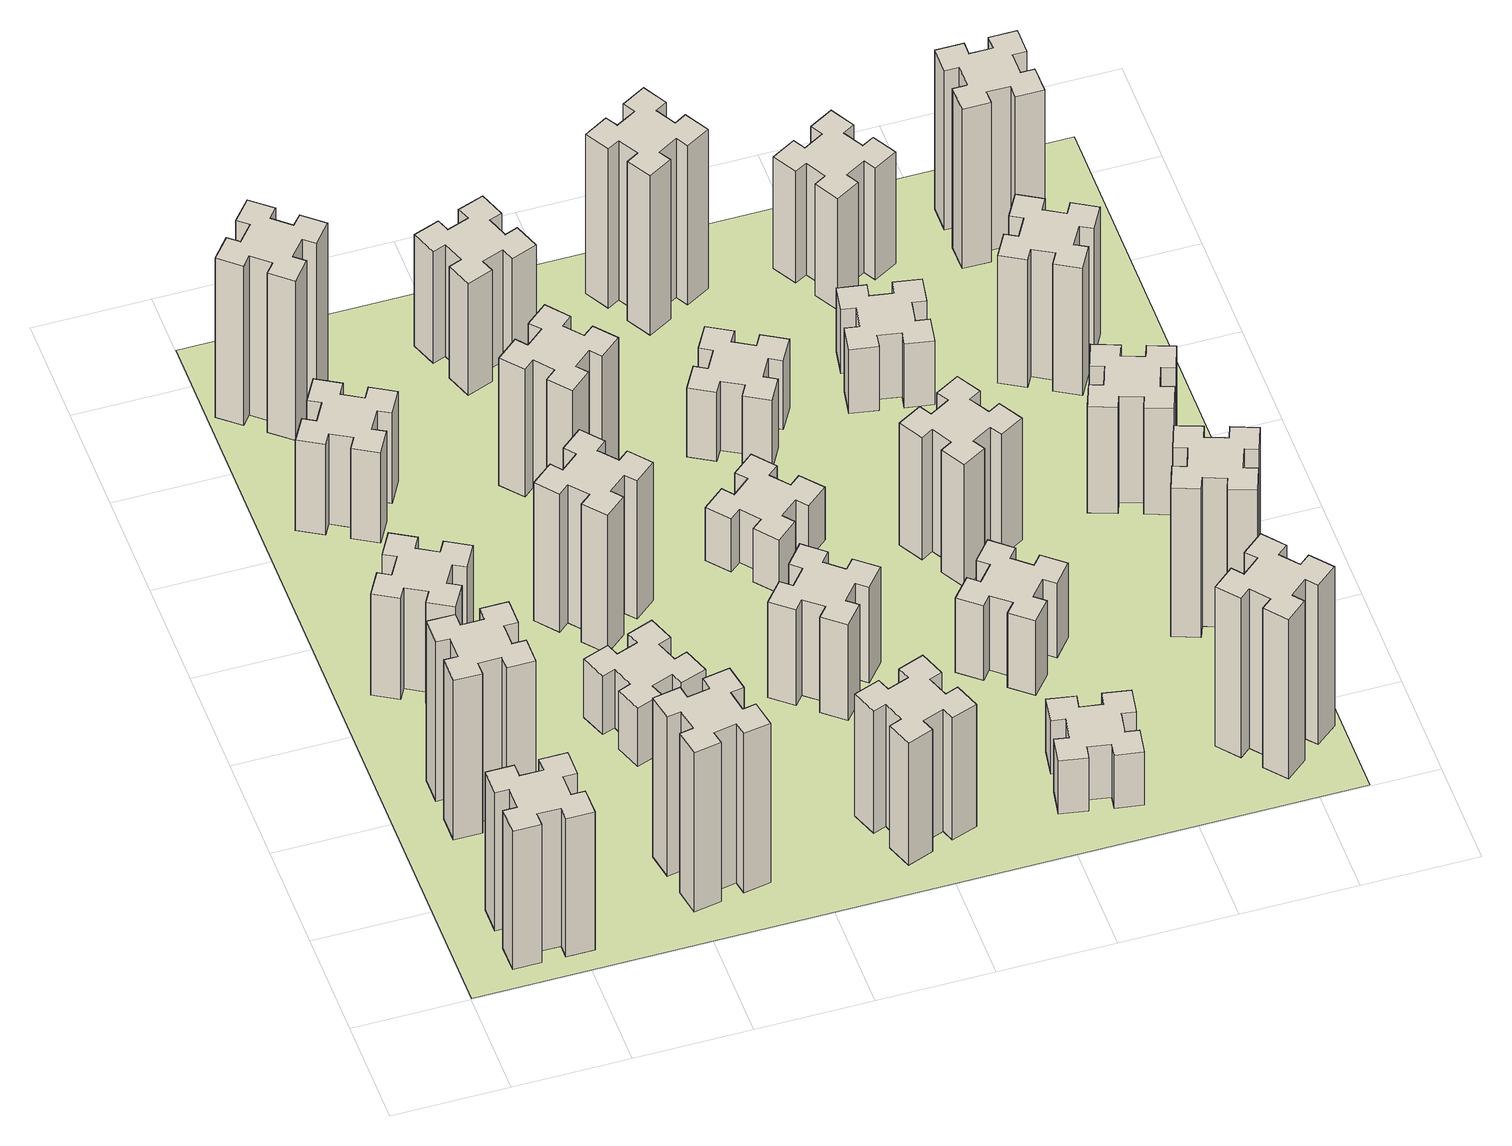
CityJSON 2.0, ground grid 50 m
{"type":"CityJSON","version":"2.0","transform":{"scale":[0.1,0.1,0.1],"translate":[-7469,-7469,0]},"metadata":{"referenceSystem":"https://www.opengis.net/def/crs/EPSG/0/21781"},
"CityObjects":{
"building1":{"type":"Building","attributes":{"class":"1000","function":"1000","usage":"1000","yearOfConstruction":2016,"roofType":"1000","measuredHeight":78,"storeysAboveGround":30,"storeysBelowGround":0},"geometry":[{"type":"Solid","lod":"1","boundaries":[[[[0,1,2,3,4,5,6,7,8,9,10,11,12,13,14,15,16,17,18,19]],[[17,16,20,21]],[[16,15,22,20]],[[15,14,23,22]],[[14,13,24,23]],[[13,12,25,24]],[[12,11,26,25]],[[11,10,27,26]],[[10,9,28,27]],[[9,8,29,28]],[[8,7,30,29]],[[7,6,31,30]],[[6,5,32,31]],[[5,4,33,32]],[[4,3,34,33]],[[3,2,35,34]],[[2,1,36,35]],[[1,0,37,36]],[[0,19,38,37]],[[19,18,39,38]],[[18,17,21,39]],[[24,25,26,27,28,29,30,31,32,33,34,35,36,37,38,39,21,20,22,23]]]]}]},
"building2":{"type":"Building","attributes":{"class":"1000","function":"1000","usage":"1000","yearOfConstruction":2016,"roofType":"1000","measuredHeight":90,"storeysAboveGround":30,"storeysBelowGround":0},"geometry":[{"type":"Solid","lod":"1","boundaries":[[[[40,41,42,43,44,45,46,47,48,49,50,51,52,53,54,55,56,57,58,59]],[[57,56,60,61]],[[56,55,62,60]],[[55,54,63,62]],[[54,53,64,63]],[[53,52,65,64]],[[52,51,66,65]],[[51,50,67,66]],[[50,49,68,67]],[[49,48,69,68]],[[48,47,70,69]],[[47,46,71,70]],[[46,45,72,71]],[[45,44,73,72]],[[44,43,74,73]],[[43,42,75,74]],[[42,41,76,75]],[[41,40,77,76]],[[40,59,78,77]],[[59,58,79,78]],[[58,57,61,79]],[[64,65,66,67,68,69,70,71,72,73,74,75,76,77,78,79,61,60,62,63]]]]}]},
"building3":{"type":"Building","attributes":{"class":"1000","function":"1000","usage":"1000","yearOfConstruction":2016,"roofType":"1000","measuredHeight":57,"storeysAboveGround":30,"storeysBelowGround":0},"geometry":[{"type":"Solid","lod":"1","boundaries":[[[[80,81,82,83,84,85,86,87,88,89,90,91,92,93,94,95,96,97,98,99]],[[97,96,100,101]],[[96,95,102,100]],[[95,94,103,102]],[[94,93,104,103]],[[93,92,105,104]],[[92,91,106,105]],[[91,90,107,106]],[[90,89,108,107]],[[89,88,109,108]],[[88,87,110,109]],[[87,86,111,110]],[[86,85,112,111]],[[85,84,113,112]],[[84,83,114,113]],[[83,82,115,114]],[[82,81,116,115]],[[81,80,117,116]],[[80,99,118,117]],[[99,98,119,118]],[[98,97,101,119]],[[104,105,106,107,108,109,110,111,112,113,114,115,116,117,118,119,101,100,102,103]]]]}]},
"building4":{"type":"Building","attributes":{"class":"1000","function":"1000","usage":"1000","yearOfConstruction":2016,"roofType":"1000","measuredHeight":51,"storeysAboveGround":30,"storeysBelowGround":0},"geometry":[{"type":"Solid","lod":"1","boundaries":[[[[120,121,122,123,124,125,126,127,128,129,130,131,132,133,134,135,136,137,138,139]],[[137,136,140,141]],[[136,135,142,140]],[[135,134,143,142]],[[134,133,144,143]],[[133,132,145,144]],[[132,131,146,145]],[[131,130,147,146]],[[130,129,148,147]],[[129,128,149,148]],[[128,127,150,149]],[[127,126,151,150]],[[126,125,152,151]],[[125,124,153,152]],[[124,123,154,153]],[[123,122,155,154]],[[122,121,156,155]],[[121,120,157,156]],[[120,139,158,157]],[[139,138,159,158]],[[138,137,141,159]],[[144,145,146,147,148,149,150,151,152,153,154,155,156,157,158,159,141,140,142,143]]]]}]},
"building5":{"type":"Building","attributes":{"class":"1000","function":"1000","usage":"1000","yearOfConstruction":2016,"roofType":"1000","measuredHeight":90,"storeysAboveGround":30,"storeysBelowGround":0},"geometry":[{"type":"Solid","lod":"1","boundaries":[[[[160,161,162,163,164,165,166,167,168,169,170,171,172,173,174,175,176,177,178,179]],[[177,176,180,181]],[[176,175,182,180]],[[175,174,183,182]],[[174,173,184,183]],[[173,172,185,184]],[[172,171,186,185]],[[171,170,187,186]],[[170,169,188,187]],[[169,168,189,188]],[[168,167,190,189]],[[167,166,191,190]],[[166,165,192,191]],[[165,164,193,192]],[[164,163,194,193]],[[163,162,195,194]],[[162,161,196,195]],[[161,160,197,196]],[[160,179,198,197]],[[179,178,199,198]],[[178,177,181,199]],[[184,185,186,187,188,189,190,191,192,193,194,195,196,197,198,199,181,180,182,183]]]]}]},
"building6":{"type":"Building","attributes":{"class":"1000","function":"1000","usage":"1000","yearOfConstruction":2016,"roofType":"1000","measuredHeight":90,"storeysAboveGround":30,"storeysBelowGround":0},"geometry":[{"type":"Solid","lod":"1","boundaries":[[[[200,201,202,203,204,205,206,207,208,209,210,211,212,213,214,215,216,217,218,219]],[[217,216,220,221]],[[216,215,222,220]],[[215,214,223,222]],[[214,213,224,223]],[[213,212,225,224]],[[212,211,226,225]],[[211,210,227,226]],[[210,209,228,227]],[[209,208,229,228]],[[208,207,230,229]],[[207,206,231,230]],[[206,205,232,231]],[[205,204,233,232]],[[204,203,234,233]],[[203,202,235,234]],[[202,201,236,235]],[[201,200,237,236]],[[200,219,238,237]],[[219,218,239,238]],[[218,217,221,239]],[[224,225,226,227,228,229,230,231,232,233,234,235,236,237,238,239,221,220,222,223]]]]}]},
"building7":{"type":"Building","attributes":{"class":"1000","function":"1000","usage":"1000","yearOfConstruction":2016,"roofType":"1000","measuredHeight":33,"storeysAboveGround":30,"storeysBelowGround":0},"geometry":[{"type":"Solid","lod":"1","boundaries":[[[[240,241,242,243,244,245,246,247,248,249,250,251,252,253,254,255,256,257,258,259]],[[257,256,260,261]],[[256,255,262,260]],[[255,254,263,262]],[[254,253,264,263]],[[253,252,265,264]],[[252,251,266,265]],[[251,250,267,266]],[[250,249,268,267]],[[249,248,269,268]],[[248,247,270,269]],[[247,246,271,270]],[[246,245,272,271]],[[245,244,273,272]],[[244,243,274,273]],[[243,242,275,274]],[[242,241,276,275]],[[241,240,277,276]],[[240,259,278,277]],[[259,258,279,278]],[[258,257,261,279]],[[264,265,266,267,268,269,270,271,272,273,274,275,276,277,278,279,261,260,262,263]]]]}]},
"building8":{"type":"Building","attributes":{"class":"1000","function":"1000","usage":"1000","yearOfConstruction":2016,"roofType":"1000","measuredHeight":78,"storeysAboveGround":30,"storeysBelowGround":0},"geometry":[{"type":"Solid","lod":"1","boundaries":[[[[280,281,282,283,284,285,286,287,288,289,290,291,292,293,294,295,296,297,298,299]],[[297,296,300,301]],[[296,295,302,300]],[[295,294,303,302]],[[294,293,304,303]],[[293,292,305,304]],[[292,291,306,305]],[[291,290,307,306]],[[290,289,308,307]],[[289,288,309,308]],[[288,287,310,309]],[[287,286,311,310]],[[286,285,312,311]],[[285,284,313,312]],[[284,283,314,313]],[[283,282,315,314]],[[282,281,316,315]],[[281,280,317,316]],[[280,299,318,317]],[[299,298,319,318]],[[298,297,301,319]],[[304,305,306,307,308,309,310,311,312,313,314,315,316,317,318,319,301,300,302,303]]]]}]},
"building9":{"type":"Building","attributes":{"class":"1000","function":"1000","usage":"1000","yearOfConstruction":2016,"roofType":"1000","measuredHeight":72,"storeysAboveGround":30,"storeysBelowGround":0},"geometry":[{"type":"Solid","lod":"1","boundaries":[[[[320,321,322,323,324,325,326,327,328,329,330,331,332,333,334,335,336,337,338,339]],[[337,336,340,341]],[[336,335,342,340]],[[335,334,343,342]],[[334,333,344,343]],[[333,332,345,344]],[[332,331,346,345]],[[331,330,347,346]],[[330,329,348,347]],[[329,328,349,348]],[[328,327,350,349]],[[327,326,351,350]],[[326,325,352,351]],[[325,324,353,352]],[[324,323,354,353]],[[323,322,355,354]],[[322,321,356,355]],[[321,320,357,356]],[[320,339,358,357]],[[339,338,359,358]],[[338,337,341,359]],[[344,345,346,347,348,349,350,351,352,353,354,355,356,357,358,359,341,340,342,343]]]]}]},
"building10":{"type":"Building","attributes":{"class":"1000","function":"1000","usage":"1000","yearOfConstruction":2016,"roofType":"1000","measuredHeight":69,"storeysAboveGround":30,"storeysBelowGround":0},"geometry":[{"type":"Solid","lod":"1","boundaries":[[[[360,361,362,363,364,365,366,367,368,369,370,371,372,373,374,375,376,377,378,379]],[[377,376,380,381]],[[376,375,382,380]],[[375,374,383,382]],[[374,373,384,383]],[[373,372,385,384]],[[372,371,386,385]],[[371,370,387,386]],[[370,369,388,387]],[[369,368,389,388]],[[368,367,390,389]],[[367,366,391,390]],[[366,365,392,391]],[[365,364,393,392]],[[364,363,394,393]],[[363,362,395,394]],[[362,361,396,395]],[[361,360,397,396]],[[360,379,398,397]],[[379,378,399,398]],[[378,377,381,399]],[[384,385,386,387,388,389,390,391,392,393,394,395,396,397,398,399,381,380,382,383]]]]}]},
"building11":{"type":"Building","attributes":{"class":"1000","function":"1000","usage":"1000","yearOfConstruction":2016,"roofType":"1000","measuredHeight":63,"storeysAboveGround":30,"storeysBelowGround":0},"geometry":[{"type":"Solid","lod":"1","boundaries":[[[[400,401,402,403,404,405,406,407,408,409,410,411,412,413,414,415,416,417,418,419]],[[417,416,420,421]],[[416,415,422,420]],[[415,414,423,422]],[[414,413,424,423]],[[413,412,425,424]],[[412,411,426,425]],[[411,410,427,426]],[[410,409,428,427]],[[409,408,429,428]],[[408,407,430,429]],[[407,406,431,430]],[[406,405,432,431]],[[405,404,433,432]],[[404,403,434,433]],[[403,402,435,434]],[[402,401,436,435]],[[401,400,437,436]],[[400,419,438,437]],[[419,418,439,438]],[[418,417,421,439]],[[424,425,426,427,428,429,430,431,432,433,434,435,436,437,438,439,421,420,422,423]]]]}]},
"building12":{"type":"Building","attributes":{"class":"1000","function":"1000","usage":"1000","yearOfConstruction":2016,"roofType":"1000","measuredHeight":54,"storeysAboveGround":30,"storeysBelowGround":0},"geometry":[{"type":"Solid","lod":"1","boundaries":[[[[440,441,442,443,444,445,446,447,448,449,450,451,452,453,454,455,456,457,458,459]],[[457,456,460,461]],[[456,455,462,460]],[[455,454,463,462]],[[454,453,464,463]],[[453,452,465,464]],[[452,451,466,465]],[[451,450,467,466]],[[450,449,468,467]],[[449,448,469,468]],[[448,447,470,469]],[[447,446,471,470]],[[446,445,472,471]],[[445,444,473,472]],[[444,443,474,473]],[[443,442,475,474]],[[442,441,476,475]],[[441,440,477,476]],[[440,459,478,477]],[[459,458,479,478]],[[458,457,461,479]],[[464,465,466,467,468,469,470,471,472,473,474,475,476,477,478,479,461,460,462,463]]]]}]},
"building13":{"type":"Building","attributes":{"class":"1000","function":"1000","usage":"1000","yearOfConstruction":2016,"roofType":"1000","measuredHeight":30,"storeysAboveGround":30,"storeysBelowGround":0},"geometry":[{"type":"Solid","lod":"1","boundaries":[[[[480,481,482,483,484,485,486,487,488,489,490,491,492,493,494,495,496,497,498,499]],[[497,496,500,501]],[[496,495,502,500]],[[495,494,503,502]],[[494,493,504,503]],[[493,492,505,504]],[[492,491,506,505]],[[491,490,507,506]],[[490,489,508,507]],[[489,488,509,508]],[[488,487,510,509]],[[487,486,511,510]],[[486,485,512,511]],[[485,484,513,512]],[[484,483,514,513]],[[483,482,515,514]],[[482,481,516,515]],[[481,480,517,516]],[[480,499,518,517]],[[499,498,519,518]],[[498,497,501,519]],[[504,505,506,507,508,509,510,511,512,513,514,515,516,517,518,519,501,500,502,503]]]]}]},
"building14":{"type":"Building","attributes":{"class":"1000","function":"1000","usage":"1000","yearOfConstruction":2016,"roofType":"1000","measuredHeight":39,"storeysAboveGround":30,"storeysBelowGround":0},"geometry":[{"type":"Solid","lod":"1","boundaries":[[[[520,521,522,523,524,525,526,527,528,529,530,531,532,533,534,535,536,537,538,539]],[[537,536,540,541]],[[536,535,542,540]],[[535,534,543,542]],[[534,533,544,543]],[[533,532,545,544]],[[532,531,546,545]],[[531,530,547,546]],[[530,529,548,547]],[[529,528,549,548]],[[528,527,550,549]],[[527,526,551,550]],[[526,525,552,551]],[[525,524,553,552]],[[524,523,554,553]],[[523,522,555,554]],[[522,521,556,555]],[[521,520,557,556]],[[520,539,558,557]],[[539,538,559,558]],[[538,537,541,559]],[[544,545,546,547,548,549,550,551,552,553,554,555,556,557,558,559,541,540,542,543]]]]}]},
"building15":{"type":"Building","attributes":{"class":"1000","function":"1000","usage":"1000","yearOfConstruction":2016,"roofType":"1000","measuredHeight":30,"storeysAboveGround":30,"storeysBelowGround":0},"geometry":[{"type":"Solid","lod":"1","boundaries":[[[[560,561,562,563,564,565,566,567,568,569,570,571,572,573,574,575,576,577,578,579]],[[577,576,580,581]],[[576,575,582,580]],[[575,574,583,582]],[[574,573,584,583]],[[573,572,585,584]],[[572,571,586,585]],[[571,570,587,586]],[[570,569,588,587]],[[569,568,589,588]],[[568,567,590,589]],[[567,566,591,590]],[[566,565,592,591]],[[565,564,593,592]],[[564,563,594,593]],[[563,562,595,594]],[[562,561,596,595]],[[561,560,597,596]],[[560,579,598,597]],[[579,578,599,598]],[[578,577,581,599]],[[584,585,586,587,588,589,590,591,592,593,594,595,596,597,598,599,581,580,582,583]]]]}]},
"building16":{"type":"Building","attributes":{"class":"1000","function":"1000","usage":"1000","yearOfConstruction":2016,"roofType":"1000","measuredHeight":90,"storeysAboveGround":30,"storeysBelowGround":0},"geometry":[{"type":"Solid","lod":"1","boundaries":[[[[600,601,602,603,604,605,606,607,608,609,610,611,612,613,614,615,616,617,618,619]],[[617,616,620,621]],[[616,615,622,620]],[[615,614,623,622]],[[614,613,624,623]],[[613,612,625,624]],[[612,611,626,625]],[[611,610,627,626]],[[610,609,628,627]],[[609,608,629,628]],[[608,607,630,629]],[[607,606,631,630]],[[606,605,632,631]],[[605,604,633,632]],[[604,603,634,633]],[[603,602,635,634]],[[602,601,636,635]],[[601,600,637,636]],[[600,619,638,637]],[[619,618,639,638]],[[618,617,621,639]],[[624,625,626,627,628,629,630,631,632,633,634,635,636,637,638,639,621,620,622,623]]]]}]},
"building17":{"type":"Building","attributes":{"class":"1000","function":"1000","usage":"1000","yearOfConstruction":2016,"roofType":"1000","measuredHeight":42,"storeysAboveGround":30,"storeysBelowGround":0},"geometry":[{"type":"Solid","lod":"1","boundaries":[[[[640,641,642,643,644,645,646,647,648,649,650,651,652,653,654,655,656,657,658,659]],[[657,656,660,661]],[[656,655,662,660]],[[655,654,663,662]],[[654,653,664,663]],[[653,652,665,664]],[[652,651,666,665]],[[651,650,667,666]],[[650,649,668,667]],[[649,648,669,668]],[[648,647,670,669]],[[647,646,671,670]],[[646,645,672,671]],[[645,644,673,672]],[[644,643,674,673]],[[643,642,675,674]],[[642,641,676,675]],[[641,640,677,676]],[[640,659,678,677]],[[659,658,679,678]],[[658,657,661,679]],[[664,665,666,667,668,669,670,671,672,673,674,675,676,677,678,679,661,660,662,663]]]]}]},
"building18":{"type":"Building","attributes":{"class":"1000","function":"1000","usage":"1000","yearOfConstruction":2016,"roofType":"1000","measuredHeight":69,"storeysAboveGround":30,"storeysBelowGround":0},"geometry":[{"type":"Solid","lod":"1","boundaries":[[[[680,681,682,683,684,685,686,687,688,689,690,691,692,693,694,695,696,697,698,699]],[[697,696,700,701]],[[696,695,702,700]],[[695,694,703,702]],[[694,693,704,703]],[[693,692,705,704]],[[692,691,706,705]],[[691,690,707,706]],[[690,689,708,707]],[[689,688,709,708]],[[688,687,710,709]],[[687,686,711,710]],[[686,685,712,711]],[[685,684,713,712]],[[684,683,714,713]],[[683,682,715,714]],[[682,681,716,715]],[[681,680,717,716]],[[680,699,718,717]],[[699,698,719,718]],[[698,697,701,719]],[[704,705,706,707,708,709,710,711,712,713,714,715,716,717,718,719,701,700,702,703]]]]}]},
"building19":{"type":"Building","attributes":{"class":"1000","function":"1000","usage":"1000","yearOfConstruction":2016,"roofType":"1000","measuredHeight":36,"storeysAboveGround":30,"storeysBelowGround":0},"geometry":[{"type":"Solid","lod":"1","boundaries":[[[[720,721,722,723,724,725,726,727,728,729,730,731,732,733,734,735,736,737,738,739]],[[737,736,740,741]],[[736,735,742,740]],[[735,734,743,742]],[[734,733,744,743]],[[733,732,745,744]],[[732,731,746,745]],[[731,730,747,746]],[[730,729,748,747]],[[729,728,749,748]],[[728,727,750,749]],[[727,726,751,750]],[[726,725,752,751]],[[725,724,753,752]],[[724,723,754,753]],[[723,722,755,754]],[[722,721,756,755]],[[721,720,757,756]],[[720,739,758,757]],[[739,738,759,758]],[[738,737,741,759]],[[744,745,746,747,748,749,750,751,752,753,754,755,756,757,758,759,741,740,742,743]]]]}]},
"building20":{"type":"Building","attributes":{"class":"1000","function":"1000","usage":"1000","yearOfConstruction":2016,"roofType":"1000","measuredHeight":90,"storeysAboveGround":30,"storeysBelowGround":0},"geometry":[{"type":"Solid","lod":"1","boundaries":[[[[760,761,762,763,764,765,766,767,768,769,770,771,772,773,774,775,776,777,778,779]],[[777,776,780,781]],[[776,775,782,780]],[[775,774,783,782]],[[774,773,784,783]],[[773,772,785,784]],[[772,771,786,785]],[[771,770,787,786]],[[770,769,788,787]],[[769,768,789,788]],[[768,767,790,789]],[[767,766,791,790]],[[766,765,792,791]],[[765,764,793,792]],[[764,763,794,793]],[[763,762,795,794]],[[762,761,796,795]],[[761,760,797,796]],[[760,779,798,797]],[[779,778,799,798]],[[778,777,781,799]],[[784,785,786,787,788,789,790,791,792,793,794,795,796,797,798,799,781,780,782,783]]]]}]},
"building21":{"type":"Building","attributes":{"class":"1000","function":"1000","usage":"1000","yearOfConstruction":2016,"roofType":"1000","measuredHeight":63,"storeysAboveGround":30,"storeysBelowGround":0},"geometry":[{"type":"Solid","lod":"1","boundaries":[[[[800,801,802,803,804,805,806,807,808,809,810,811,812,813,814,815,816,817,818,819]],[[817,816,820,821]],[[816,815,822,820]],[[815,814,823,822]],[[814,813,824,823]],[[813,812,825,824]],[[812,811,826,825]],[[811,810,827,826]],[[810,809,828,827]],[[809,808,829,828]],[[808,807,830,829]],[[807,806,831,830]],[[806,805,832,831]],[[805,804,833,832]],[[804,803,834,833]],[[803,802,835,834]],[[802,801,836,835]],[[801,800,837,836]],[[800,819,838,837]],[[819,818,839,838]],[[818,817,821,839]],[[824,825,826,827,828,829,830,831,832,833,834,835,836,837,838,839,821,820,822,823]]]]}]},
"building22":{"type":"Building","attributes":{"class":"1000","function":"1000","usage":"1000","yearOfConstruction":2016,"roofType":"1000","measuredHeight":84,"storeysAboveGround":30,"storeysBelowGround":0},"geometry":[{"type":"Solid","lod":"1","boundaries":[[[[840,841,842,843,844,845,846,847,848,849,850,851,852,853,854,855,856,857,858,859]],[[857,856,860,861]],[[856,855,862,860]],[[855,854,863,862]],[[854,853,864,863]],[[853,852,865,864]],[[852,851,866,865]],[[851,850,867,866]],[[850,849,868,867]],[[849,848,869,868]],[[848,847,870,869]],[[847,846,871,870]],[[846,845,872,871]],[[845,844,873,872]],[[844,843,874,873]],[[843,842,875,874]],[[842,841,876,875]],[[841,840,877,876]],[[840,859,878,877]],[[859,858,879,878]],[[858,857,861,879]],[[864,865,866,867,868,869,870,871,872,873,874,875,876,877,878,879,861,860,862,863]]]]}]},
"building23":{"type":"Building","attributes":{"class":"1000","function":"1000","usage":"1000","yearOfConstruction":2016,"roofType":"1000","measuredHeight":60,"storeysAboveGround":30,"storeysBelowGround":0},"geometry":[{"type":"Solid","lod":"1","boundaries":[[[[880,881,882,883,884,885,886,887,888,889,890,891,892,893,894,895,896,897,898,899]],[[897,896,900,901]],[[896,895,902,900]],[[895,894,903,902]],[[894,893,904,903]],[[893,892,905,904]],[[892,891,906,905]],[[891,890,907,906]],[[890,889,908,907]],[[889,888,909,908]],[[888,887,910,909]],[[887,886,911,910]],[[886,885,912,911]],[[885,884,913,912]],[[884,883,914,913]],[[883,882,915,914]],[[882,881,916,915]],[[881,880,917,916]],[[880,899,918,917]],[[899,898,919,918]],[[898,897,901,919]],[[904,905,906,907,908,909,910,911,912,913,914,915,916,917,918,919,901,900,902,903]]]]}]},
"building24":{"type":"Building","attributes":{"class":"1000","function":"1000","usage":"1000","yearOfConstruction":2016,"roofType":"1000","measuredHeight":72,"storeysAboveGround":30,"storeysBelowGround":0},"geometry":[{"type":"Solid","lod":"1","boundaries":[[[[920,921,922,923,924,925,926,927,928,929,930,931,932,933,934,935,936,937,938,939]],[[937,936,940,941]],[[936,935,942,940]],[[935,934,943,942]],[[934,933,944,943]],[[933,932,945,944]],[[932,931,946,945]],[[931,930,947,946]],[[930,929,948,947]],[[929,928,949,948]],[[928,927,950,949]],[[927,926,951,950]],[[926,925,952,951]],[[925,924,953,952]],[[924,923,954,953]],[[923,922,955,954]],[[922,921,956,955]],[[921,920,957,956]],[[920,939,958,957]],[[939,938,959,958]],[[938,937,941,959]],[[944,945,946,947,948,949,950,951,952,953,954,955,956,957,958,959,941,940,942,943]]]]}]},
"building25":{"type":"Building","attributes":{"class":"1000","function":"1000","usage":"1000","yearOfConstruction":2016,"roofType":"1000","measuredHeight":90,"storeysAboveGround":30,"storeysBelowGround":0},"geometry":[{"type":"Solid","lod":"1","boundaries":[[[[960,961,962,963,964,965,966,967,968,969,970,971,972,973,974,975,976,977,978,979]],[[977,976,980,981]],[[976,975,982,980]],[[975,974,983,982]],[[974,973,984,983]],[[973,972,985,984]],[[972,971,986,985]],[[971,970,987,986]],[[970,969,988,987]],[[969,968,989,988]],[[968,967,990,989]],[[967,966,991,990]],[[966,965,992,991]],[[965,964,993,992]],[[964,963,994,993]],[[963,962,995,994]],[[962,961,996,995]],[[961,960,997,996]],[[960,979,998,997]],[[979,978,999,998]],[[978,977,981,999]],[[984,985,986,987,988,989,990,991,992,993,994,995,996,997,998,999,981,980,982,983]]]]}]},
"landuse1":{"type":"LandUse","attributes":{"name":"plot1","function":"1010"},"geometry":[{"type":"MultiSurface","lod":"1","boundaries":[[[1000,1001,1002,1003]]]}]}
},
"vertices":[
[265,325,0],[265,225,0],[205,225,0],[205,105,0],[325,105,0],[325,165,0],[425,165,0],[425,105,0],[545,105,0],[545,225,0],[485,225,0],[485,325,0],[545,325,0],[545,445,0],[425,445,0],[425,385,0],[325,385,0],[325,445,0],[205,445,0],[205,325,0],[325,385,780],[325,445,780],[425,385,780],[425,445,780],[545,445,780],[545,325,780],[485,325,780],[485,225,780],[545,225,780],[545,105,780],[425,105,780],[425,165,780],[325,165,780],[325,105,780],[205,105,780],[205,225,780],[265,225,780],[265,325,780],[205,325,780],[205,445,780],
[265,1065,0],[265,965,0],[205,965,0],[205,845,0],[325,845,0],[325,905,0],[425,905,0],[425,845,0],[545,845,0],[545,965,0],[485,965,0],[485,1065,0],[545,1065,0],[545,1185,0],[425,1185,0],[425,1125,0],[325,1125,0],[325,1185,0],[205,1185,0],[205,1065,0],[325,1125,900],[325,1185,900],[425,1125,900],[425,1185,900],[545,1185,900],[545,1065,900],[485,1065,900],[485,965,900],[545,965,900],[545,845,900],[425,845,900],[425,905,900],[325,905,900],[325,845,900],[205,845,900],[205,965,900],[265,965,900],[265,1065,900],[205,1065,900],[205,1185,900],
[474,1826,0],[387,1876,0],[417,1928,0],[313,1988,0],[253,1884,0],[305,1854,0],[255,1767,0],[203,1797,0],[143,1693,0],[247,1633,0],[277,1685,0],[364,1635,0],[334,1583,0],[438,1523,0],[498,1627,0],[446,1657,0],[496,1744,0],[548,1714,0],[608,1818,0],[504,1878,0],[496,1744,570],[548,1714,570],[446,1657,570],[498,1627,570],[438,1523,570],[334,1583,570],[364,1635,570],[277,1685,570],[247,1633,570],[143,1693,570],[203,1797,570],[255,1767,570],[305,1854,570],[253,1884,570],[313,1988,570],[417,1928,570],[387,1876,570],[474,1826,570],[504,1878,570],[608,1818,570],
[446,2597,0],[496,2684,0],[548,2654,0],[608,2758,0],[504,2818,0],[474,2766,0],[387,2816,0],[417,2868,0],[313,2928,0],[253,2824,0],[305,2794,0],[255,2707,0],[203,2737,0],[143,2633,0],[247,2573,0],[277,2625,0],[364,2575,0],[334,2523,0],[438,2463,0],[498,2567,0],[364,2575,510],[334,2523,510],[277,2625,510],[247,2573,510],[143,2633,510],[203,2737,510],[255,2707,510],[305,2794,510],[253,2824,510],[313,2928,510],[417,2868,510],[387,2816,510],[474,2766,510],[504,2818,510],[608,2758,510],[548,2654,510],[496,2684,510],[446,2597,510],[498,2567,510],[438,2463,510],
[1085,258,0],[1184,276,0],[1194,217,0],[1312,237,0],[1291,356,0],[1232,345,0],[1215,444,0],[1274,454,0],[1253,572,0],[1135,551,0],[1145,492,0],[1047,475,0],[1037,534,0],[918,513,0],[939,395,0],[998,405,0],[1016,307,0],[957,297,0],[977,178,0],[1096,199,0],[1016,307,900],[957,297,900],[998,405,900],[939,395,900],[918,513,900],[1037,534,900],[1047,475,900],[1145,492,900],[1135,551,900],[1253,572,900],[1274,454,900],[1215,444,900],[1232,345,900],[1291,356,900],[1312,237,900],[1194,217,900],[1184,276,900],[1085,258,900],[1096,199,900],[977,178,900],
[384,3387,0],[308,3452,0],[346,3498,0],[254,3575,0],[177,3483,0],[223,3444,0],[159,3368,0],[113,3406,0],[36,3314,0],[128,3237,0],[166,3283,0],[243,3219,0],[204,3173,0],[296,3096,0],[373,3188,0],[327,3226,0],[392,3303,0],[438,3264,0],[515,3356,0],[423,3433,0],[392,3303,900],[438,3264,900],[327,3226,900],[373,3188,900],[296,3096,900],[204,3173,900],[243,3219,900],[166,3283,900],[128,3237,900],[36,3314,900],[113,3406,900],[159,3368,900],[223,3444,900],[177,3483,900],[254,3575,900],[346,3498,900],[308,3452,900],[384,3387,900],[423,3433,900],[515,3356,900],
[1125,1336,0],[1031,1302,0],[1010,1358,0],[897,1317,0],[939,1204,0],[995,1225,0],[1029,1131,0],[973,1110,0],[1014,997,0],[1127,1039,0],[1106,1095,0],[1200,1129,0],[1220,1073,0],[1333,1114,0],[1292,1227,0],[1236,1206,0],[1202,1300,0],[1258,1320,0],[1217,1433,0],[1104,1392,0],[1202,1300,330],[1258,1320,330],[1236,1206,330],[1292,1227,330],[1333,1114,330],[1220,1073,330],[1200,1129,330],[1106,1095,330],[1127,1039,330],[1014,997,330],[973,1110,330],[1029,1131,330],[995,1225,330],[939,1204,330],[897,1317,330],[1010,1358,330],[1031,1302,330],[1125,1336,330],[1104,1392,330],[1217,1433,330],
[1083,1972,0],[1006,1907,0],[968,1953,0],[876,1876,0],[953,1784,0],[999,1823,0],[1063,1746,0],[1017,1708,0],[1094,1616,0],[1186,1693,0],[1148,1739,0],[1224,1803,0],[1263,1757,0],[1355,1834,0],[1278,1926,0],[1232,1888,0],[1167,1964,0],[1213,2003,0],[1136,2095,0],[1044,2018,0],[1167,1964,780],[1213,2003,780],[1232,1888,780],[1278,1926,780],[1355,1834,780],[1263,1757,780],[1224,1803,780],[1148,1739,780],[1186,1693,780],[1094,1616,780],[1017,1708,780],[1063,1746,780],[999,1823,780],[953,1784,780],[876,1876,780],[968,1953,780],[1006,1907,780],[1083,1972,780],[1044,2018,780],[1136,2095,780],
[1099,2563,0],[1163,2486,0],[1117,2448,0],[1194,2356,0],[1286,2433,0],[1248,2479,0],[1324,2543,0],[1363,2497,0],[1455,2574,0],[1378,2666,0],[1332,2628,0],[1267,2704,0],[1313,2743,0],[1236,2835,0],[1144,2758,0],[1183,2712,0],[1106,2647,0],[1068,2693,0],[976,2616,0],[1053,2524,0],[1106,2647,720],[1068,2693,720],[1183,2712,720],[1144,2758,720],[1236,2835,720],[1313,2743,720],[1267,2704,720],[1332,2628,720],[1378,2666,720],[1455,2574,720],[1363,2497,720],[1324,2543,720],[1248,2479,720],[1286,2433,720],[1194,2356,720],[1117,2448,720],[1163,2486,720],[1099,2563,720],[1053,2524,720],[976,2616,720],
[1965,496,0],[1871,462,0],[1850,518,0],[1737,477,0],[1779,364,0],[1835,385,0],[1869,291,0],[1813,270,0],[1854,157,0],[1967,199,0],[1946,255,0],[2040,289,0],[2060,233,0],[2173,274,0],[2132,387,0],[2076,366,0],[2042,460,0],[2098,480,0],[2057,593,0],[1944,552,0],[2042,460,690],[2098,480,690],[2076,366,690],[2132,387,690],[2173,274,690],[2060,233,690],[2040,289,690],[1946,255,690],[1967,199,690],[1854,157,690],[1813,270,690],[1869,291,690],[1835,385,690],[1779,364,690],[1737,477,690],[1850,518,690],[1871,462,690],[1965,496,690],[1944,552,690],[2057,593,690],
[1125,3456,0],[1031,3422,0],[1010,3478,0],[897,3437,0],[939,3324,0],[995,3345,0],[1029,3251,0],[973,3230,0],[1014,3117,0],[1127,3159,0],[1106,3215,0],[1200,3249,0],[1220,3193,0],[1333,3234,0],[1292,3347,0],[1236,3326,0],[1202,3420,0],[1258,3440,0],[1217,3553,0],[1104,3512,0],[1202,3420,630],[1258,3440,630],[1236,3326,630],[1292,3347,630],[1333,3234,630],[1220,3193,630],[1200,3249,630],[1106,3215,630],[1127,3159,630],[1014,3117,630],[973,3230,630],[1029,3251,630],[995,3345,630],[939,3324,630],[897,3437,630],[1010,3478,630],[1031,3422,630],[1125,3456,630],[1104,3512,630],[1217,3553,630],
[1746,1163,0],[1823,1099,0],[1784,1053,0],[1876,976,0],[1953,1068,0],[1907,1106,0],[1972,1183,0],[2018,1144,0],[2095,1236,0],[2003,1313,0],[1964,1267,0],[1888,1332,0],[1926,1378,0],[1834,1455,0],[1757,1363,0],[1803,1324,0],[1739,1248,0],[1693,1286,0],[1616,1194,0],[1708,1117,0],[1739,1248,540],[1693,1286,540],[1803,1324,540],[1757,1363,540],[1834,1455,540],[1926,1378,540],[1888,1332,540],[1964,1267,540],[2003,1313,540],[2095,1236,540],[2018,1144,540],[1972,1183,540],[1907,1106,540],[1953,1068,540],[1876,976,540],[1784,1053,540],[1823,1099,540],[1746,1163,540],[1708,1117,540],[1616,1194,540],
[1972,1988,0],[1907,2064,0],[1953,2103,0],[1876,2195,0],[1784,2118,0],[1823,2072,0],[1746,2007,0],[1708,2053,0],[1616,1976,0],[1693,1884,0],[1739,1923,0],[1803,1846,0],[1757,1808,0],[1834,1716,0],[1926,1793,0],[1888,1839,0],[1964,1903,0],[2003,1857,0],[2095,1934,0],[2018,2026,0],[1964,1903,300],[2003,1857,300],[1888,1839,300],[1926,1793,300],[1834,1716,300],[1757,1808,300],[1803,1846,300],[1739,1923,300],[1693,1884,300],[1616,1976,300],[1708,2053,300],[1746,2007,300],[1823,2072,300],[1784,2118,300],[1876,2195,300],[1953,2103,300],[1907,2064,300],[1972,1988,300],[2018,2026,300],[2095,1934,300],
[2026,2497,0],[2076,2584,0],[2128,2554,0],[2188,2658,0],[2084,2718,0],[2054,2666,0],[1967,2716,0],[1997,2768,0],[1893,2828,0],[1833,2724,0],[1885,2694,0],[1835,2607,0],[1783,2637,0],[1723,2533,0],[1827,2473,0],[1857,2525,0],[1944,2475,0],[1914,2423,0],[2018,2363,0],[2078,2467,0],[1944,2475,390],[1914,2423,390],[1857,2525,390],[1827,2473,390],[1723,2533,390],[1783,2637,390],[1835,2607,390],[1885,2694,390],[1833,2724,390],[1893,2828,390],[1997,2768,390],[1967,2716,390],[2054,2666,390],[2084,2718,390],[2188,2658,390],[2128,2554,390],[2076,2584,390],[2026,2497,390],[2078,2467,390],[2018,2363,390],
[2596,444,0],[2578,345,0],[2519,356,0],[2498,237,0],[2617,217,0],[2627,276,0],[2725,258,0],[2715,199,0],[2833,178,0],[2854,297,0],[2795,307,0],[2812,405,0],[2871,395,0],[2892,513,0],[2774,534,0],[2764,475,0],[2665,492,0],[2676,551,0],[2557,572,0],[2537,454,0],[2665,492,300],[2676,551,300],[2764,475,300],[2774,534,300],[2892,513,300],[2871,395,300],[2812,405,300],[2795,307,300],[2854,297,300],[2833,178,300],[2715,199,300],[2725,258,300],[2627,276,300],[2617,217,300],[2498,237,300],[2519,356,300],[2578,345,300],[2596,444,300],[2537,454,300],[2557,572,300],
[1844,3556,0],[1757,3506,0],[1727,3558,0],[1623,3498,0],[1683,3394,0],[1735,3424,0],[1785,3337,0],[1733,3307,0],[1793,3203,0],[1897,3263,0],[1867,3315,0],[1954,3365,0],[1984,3313,0],[2088,3373,0],[2028,3477,0],[1976,3447,0],[1926,3534,0],[1978,3564,0],[1918,3668,0],[1814,3608,0],[1926,3534,900],[1978,3564,900],[1976,3447,900],[2028,3477,900],[2088,3373,900],[1984,3313,900],[1954,3365,900],[1867,3315,900],[1897,3263,900],[1793,3203,900],[1733,3307,900],[1785,3337,900],[1735,3424,900],[1683,3394,900],[1623,3498,900],[1727,3558,900],[1757,3506,900],[1844,3556,900],[1814,3608,900],[1918,3668,900],
[2647,1006,0],[2712,1083,0],[2758,1044,0],[2835,1136,0],[2743,1213,0],[2704,1167,0],[2628,1232,0],[2666,1278,0],[2574,1355,0],[2497,1263,0],[2543,1224,0],[2479,1148,0],[2433,1186,0],[2356,1094,0],[2448,1017,0],[2486,1063,0],[2563,999,0],[2524,953,0],[2616,876,0],[2693,968,0],[2563,999,420],[2524,953,420],[2486,1063,420],[2448,1017,420],[2356,1094,420],[2433,1186,420],[2479,1148,420],[2543,1224,420],[2497,1263,420],[2574,1355,420],[2666,1278,420],[2628,1232,420],[2704,1167,420],[2743,1213,420],[2835,1136,420],[2758,1044,420],[2712,1083,420],[2647,1006,420],[2693,968,420],[2616,876,420],
[2475,1744,0],[2525,1657,0],[2473,1627,0],[2533,1523,0],[2637,1583,0],[2607,1635,0],[2694,1685,0],[2724,1633,0],[2828,1693,0],[2768,1797,0],[2716,1767,0],[2666,1854,0],[2718,1884,0],[2658,1988,0],[2554,1928,0],[2584,1876,0],[2497,1826,0],[2467,1878,0],[2363,1818,0],[2423,1714,0],[2497,1826,690],[2467,1878,690],[2584,1876,690],[2554,1928,690],[2658,1988,690],[2718,1884,690],[2666,1854,690],[2716,1767,690],[2768,1797,690],[2828,1693,690],[2724,1633,690],[2694,1685,690],[2607,1635,690],[2637,1583,690],[2533,1523,690],[2473,1627,690],[2525,1657,690],[2475,1744,690],[2423,1714,690],[2363,1818,690],
[2664,2795,0],[2565,2812,0],[2576,2871,0],[2457,2892,0],[2437,2774,0],[2496,2764,0],[2478,2665,0],[2419,2676,0],[2398,2557,0],[2517,2537,0],[2527,2596,0],[2625,2578,0],[2615,2519,0],[2733,2498,0],[2754,2617,0],[2695,2627,0],[2712,2725,0],[2771,2715,0],[2792,2833,0],[2674,2854,0],[2712,2725,360],[2771,2715,360],[2695,2627,360],[2754,2617,360],[2733,2498,360],[2615,2519,360],[2625,2578,360],[2527,2596,360],[2517,2537,360],[2398,2557,360],[2419,2676,360],[2478,2665,360],[2496,2764,360],[2437,2774,360],[2457,2892,360],[2576,2871,360],[2565,2812,360],[2664,2795,360],[2674,2854,360],[2792,2833,360],
[3468,259,0],[3544,323,0],[3583,277,0],[3675,354,0],[3598,446,0],[3552,408,0],[3487,484,0],[3533,523,0],[3456,615,0],[3364,538,0],[3403,492,0],[3326,427,0],[3288,473,0],[3196,396,0],[3273,304,0],[3319,343,0],[3383,266,0],[3337,228,0],[3414,136,0],[3506,213,0],[3383,266,900],[3337,228,900],[3319,343,900],[3273,304,900],[3196,396,900],[3288,473,900],[3326,427,900],[3403,492,900],[3364,538,900],[3456,615,900],[3533,523,900],[3487,484,900],[3552,408,900],[3598,446,900],[3675,354,900],[3583,277,900],[3544,323,900],[3468,259,900],[3506,213,900],[3414,136,900],
[2716,3347,0],[2666,3434,0],[2718,3464,0],[2658,3568,0],[2554,3508,0],[2584,3456,0],[2497,3406,0],[2467,3458,0],[2363,3398,0],[2423,3294,0],[2475,3324,0],[2525,3237,0],[2473,3207,0],[2533,3103,0],[2637,3163,0],[2607,3215,0],[2694,3265,0],[2724,3213,0],[2828,3273,0],[2768,3377,0],[2694,3265,630],[2724,3213,630],[2607,3215,630],[2637,3163,630],[2533,3103,630],[2473,3207,630],[2525,3237,630],[2475,3324,630],[2423,3294,630],[2363,3398,630],[2467,3458,630],[2497,3406,630],[2584,3456,630],[2554,3508,630],[2658,3568,630],[2718,3464,630],[2666,3434,630],[2716,3347,630],[2768,3377,630],[2828,3273,630],
[3351,1029,0],[3445,995,0],[3424,939,0],[3537,897,0],[3578,1010,0],[3522,1031,0],[3556,1125,0],[3612,1104,0],[3653,1217,0],[3540,1258,0],[3520,1202,0],[3426,1236,0],[3447,1292,0],[3334,1333,0],[3293,1220,0],[3349,1200,0],[3315,1106,0],[3259,1127,0],[3217,1014,0],[3330,973,0],[3315,1106,840],[3259,1127,840],[3349,1200,840],[3293,1220,840],[3334,1333,840],[3447,1292,840],[3426,1236,840],[3520,1202,840],[3540,1258,840],[3653,1217,840],[3612,1104,840],[3556,1125,840],[3522,1031,840],[3578,1010,840],[3537,897,840],[3424,939,840],[3445,995,840],[3351,1029,840],[3330,973,840],[3217,1014,840],
[3422,1771,0],[3456,1865,0],[3512,1844,0],[3553,1957,0],[3440,1998,0],[3420,1942,0],[3326,1976,0],[3347,2032,0],[3234,2073,0],[3193,1960,0],[3249,1940,0],[3215,1846,0],[3159,1867,0],[3117,1754,0],[3230,1713,0],[3251,1769,0],[3345,1735,0],[3324,1679,0],[3437,1637,0],[3478,1750,0],[3345,1735,600],[3324,1679,600],[3251,1769,600],[3230,1713,600],[3117,1754,600],[3159,1867,600],[3215,1846,600],[3249,1940,600],[3193,1960,600],[3234,2073,600],[3347,2032,600],[3326,1976,600],[3420,1942,600],[3440,1998,600],[3553,1957,600],[3512,1844,600],[3456,1865,600],[3422,1771,600],[3478,1750,600],[3437,1637,600],
[3165,2694,0],[3115,2607,0],[3063,2637,0],[3003,2533,0],[3107,2473,0],[3137,2525,0],[3224,2475,0],[3194,2423,0],[3298,2363,0],[3358,2467,0],[3306,2497,0],[3356,2584,0],[3408,2554,0],[3468,2658,0],[3364,2718,0],[3334,2666,0],[3247,2716,0],[3277,2768,0],[3173,2828,0],[3113,2724,0],[3247,2716,720],[3277,2768,720],[3334,2666,720],[3364,2718,720],[3468,2658,720],[3408,2554,720],[3356,2584,720],[3306,2497,720],[3358,2467,720],[3298,2363,720],[3194,2423,720],[3224,2475,720],[3137,2525,720],[3107,2473,720],[3003,2533,720],[3063,2637,720],[3115,2607,720],[3165,2694,720],[3113,2724,720],[3173,2828,720],
[3185,3225,0],[3285,3225,0],[3285,3165,0],[3405,3165,0],[3405,3285,0],[3345,3285,0],[3345,3385,0],[3405,3385,0],[3405,3505,0],[3285,3505,0],[3285,3445,0],[3185,3445,0],[3185,3505,0],[3065,3505,0],[3065,3385,0],[3125,3385,0],[3125,3285,0],[3065,3285,0],[3065,3165,0],[3185,3165,0],[3125,3285,900],[3065,3285,900],[3125,3385,900],[3065,3385,900],[3065,3505,900],[3185,3505,900],[3185,3445,900],[3285,3445,900],[3285,3505,900],[3405,3505,900],[3405,3385,900],[3345,3385,900],[3345,3285,900],[3405,3285,900],[3405,3165,900],[3285,3165,900],[3285,3225,900],[3185,3225,900],[3185,3165,900],[3065,3165,900],
[5,3705,0],[3705,3705,0],[3705,5,0],[5,5,0]
]}
